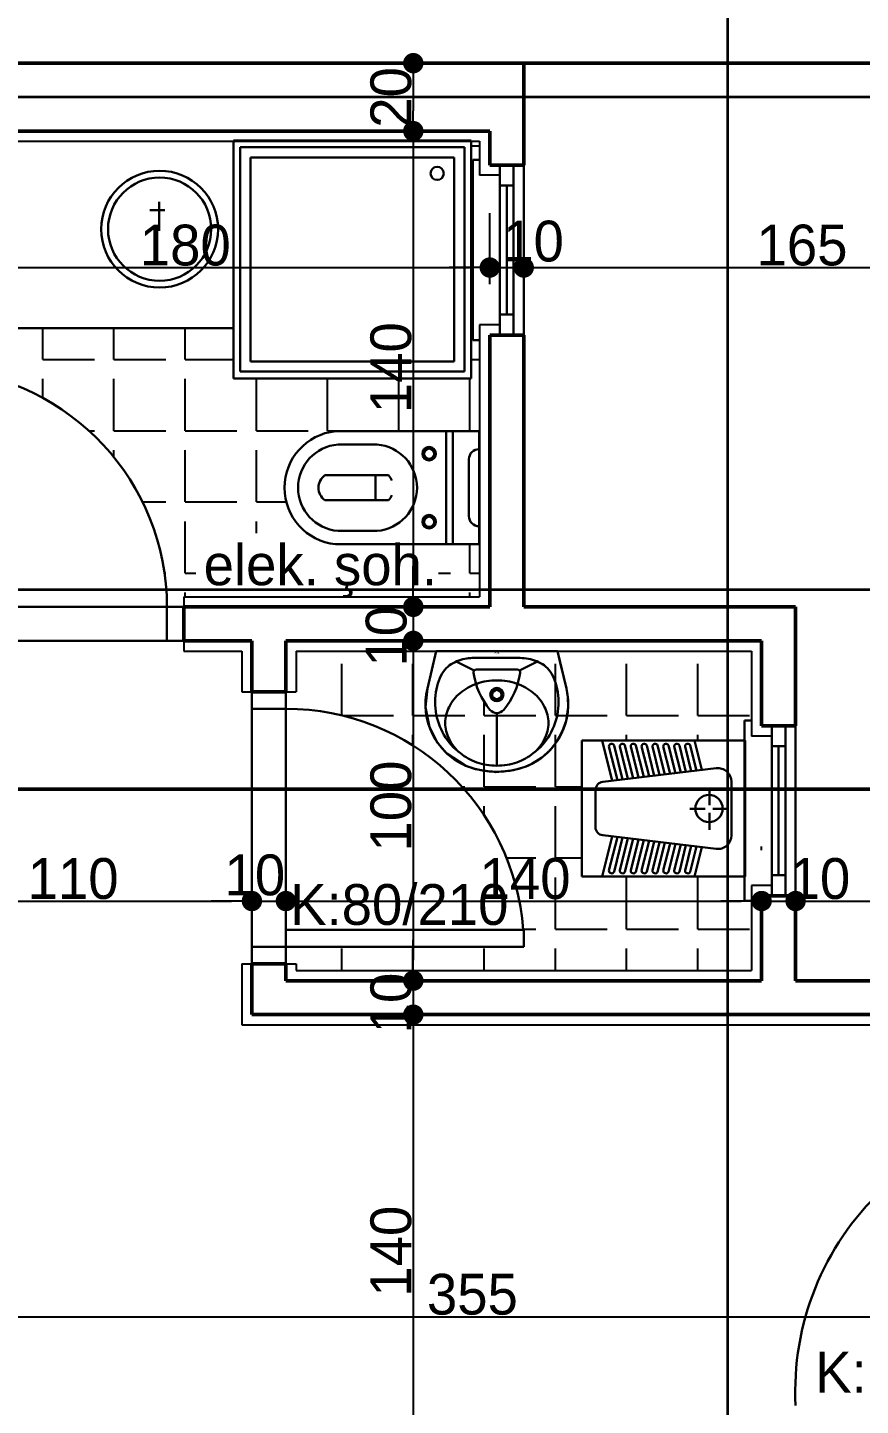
# Model space of a CAD drawing. Header units: millimetres. Extents: x 9537.41 to 9541.95, y -1431.78 to -1431.38.
# Drawn here: x 9538.2655 to 9538.3145, y -1431.5257 to -1431.4446 of the extents above; entities that cross this region are included whole.
import ezdxf
from ezdxf.enums import TextEntityAlignment as Align

# ---------------------------------------------------------------- set-up
doc = ezdxf.new("R2010")
doc.units = ezdxf.units.MM
doc.linetypes.add('ACAD_ISO04W100', pattern=[30, 24, -3, 0, -3])
doc.linetypes.add('ACAD_ISO06W100', pattern=[36, 24, -3, 0, -3, 0, -3, 0, -3])
for name, color, linetype, lineweight in [('aks', 6, 'Continuous', 35), ('duvar', 214, 'Continuous', 50), ('kapı-pencere', 140, 'Continuous', 30), ('karo', 206, 'Continuous', 25), ('kesit', 3, 'Continuous', 50), ('lvb.mut.', 203, 'Continuous', 30), ('sıva', 203, 'Continuous', 25), ('yazı', 161, 'Continuous', 35), ('ölçü', 4, 'Continuous', 25)]:
    doc.layers.add(name, color=color, linetype=linetype, lineweight=lineweight)

msp = doc.modelspace()

# ---------------------------------------------------------------- linework, layer by layer
at = {"color": 0, "linetype": 'ByBlock', "lineweight": -2}
for p, q in [((9538.288209836515, -1431.447289333453), (9538.288209836515, -1431.447889333453)), ((9538.288209836515, -1431.450089333453), (9538.288209836515, -1431.449489333453)), ((9538.288209836515, -1431.451289333453), (9538.288209836515, -1431.451889333453)), ((9538.292109836515, -1431.458718633632), (9538.291509836516, -1431.458718633632)), ((9538.292109836515, -1431.458718633632), (9538.291509836516, -1431.458718633632)), ((9538.295309836514, -1431.458718633632), (9538.295909836515, -1431.458718633632)), ((9538.295309836514, -1431.458718633632), (9538.295909836515, -1431.458718633632)), ((9538.288209836515, -1431.478089333453), (9538.288209836515, -1431.477489333453)), ((9538.288209836515, -1431.478089333453), (9538.288209836515, -1431.477489333453)), ((9538.288209836515, -1431.478089333453), (9538.288209836515, -1431.477489333453)), ((9538.288209836515, -1431.481289333453), (9538.288209836515, -1431.481889333453)), ((9538.288209836515, -1431.481289333453), (9538.288209836515, -1431.481889333453)), ((9538.288209836515, -1431.481289333453), (9538.288209836515, -1431.481889333453)), ((9538.278109836516, -1431.496002336719), (9538.277509836515, -1431.496002336719)), ((9538.278109836516, -1431.496002336719), (9538.277509836515, -1431.496002336719)), ((9538.281309836515, -1431.496002336719), (9538.281909836514, -1431.496002336719)), ((9538.281309836515, -1431.496002336719), (9538.281909836514, -1431.496002336719)), ((9538.308109836515, -1431.496002336719), (9538.307509836515, -1431.496002336719)), ((9538.308109836515, -1431.496002336719), (9538.307509836515, -1431.496002336719)), ((9538.311309836516, -1431.496002336719), (9538.311909836515, -1431.496002336719)), ((9538.311309836516, -1431.496002336719), (9538.311909836515, -1431.496002336719)), ((9538.288209836515, -1431.500089333453), (9538.288209836515, -1431.499489333453)), ((9538.288209836515, -1431.500089333453), (9538.288209836515, -1431.499489333453)), ((9538.288209836515, -1431.503289333453), (9538.288209836515, -1431.503889333453)), ((9538.288209836515, -1431.503289333453), (9538.288209836515, -1431.503889333453))]:
    msp.add_line(p, q, dxfattribs=at)
at = {"color": 0, "linetype": 'ByBlock', "const_width": 0.0006000000000000001}
for points in [[(9538.288209836515, -1431.446989333453, 1), (9538.288209836515, -1431.446389333453, 1)], [(9538.288209836515, -1431.450389333453, 1), (9538.288209836515, -1431.450989333453, 1)], [(9538.288209836515, -1431.450989333453, 1), (9538.288209836515, -1431.450389333453, 1)], [(9538.292409836515, -1431.458718633632, 1), (9538.293009836514, -1431.458718633632, 1)], [(9538.292409836515, -1431.458718633632, 1), (9538.293009836514, -1431.458718633632, 1)], [(9538.295009836515, -1431.458718633632, 1), (9538.294409836515, -1431.458718633632, 1)], [(9538.295009836515, -1431.458718633632, 1), (9538.294409836515, -1431.458718633632, 1)], [(9538.288209836515, -1431.478389333453, 1), (9538.288209836515, -1431.478989333453, 1)], [(9538.288209836515, -1431.478389333453, 1), (9538.288209836515, -1431.478989333453, 1)], [(9538.288209836515, -1431.478389333453, 1), (9538.288209836515, -1431.478989333453, 1)], [(9538.288209836515, -1431.480989333453, 1), (9538.288209836515, -1431.480389333453, 1)], [(9538.288209836515, -1431.480989333453, 1), (9538.288209836515, -1431.480389333453, 1)], [(9538.288209836515, -1431.480989333453, 1), (9538.288209836515, -1431.480389333453, 1)], [(9538.278409836515, -1431.496002336719, 1), (9538.279009836515, -1431.496002336719, 1)], [(9538.278409836515, -1431.496002336719, 1), (9538.279009836515, -1431.496002336719, 1)], [(9538.281009836515, -1431.496002336719, 1), (9538.280409836514, -1431.496002336719, 1)], [(9538.281009836515, -1431.496002336719, 1), (9538.280409836514, -1431.496002336719, 1)], [(9538.308409836514, -1431.496002336719, 1), (9538.309009836516, -1431.496002336719, 1)], [(9538.308409836514, -1431.496002336719, 1), (9538.309009836516, -1431.496002336719, 1)], [(9538.311009836514, -1431.496002336719, 1), (9538.310409836515, -1431.496002336719, 1)], [(9538.311009836514, -1431.496002336719, 1), (9538.310409836515, -1431.496002336719, 1)], [(9538.288209836515, -1431.500389333453, 1), (9538.288209836515, -1431.500989333453, 1)], [(9538.288209836515, -1431.500389333453, 1), (9538.288209836515, -1431.500989333453, 1)], [(9538.288209836515, -1431.502989333453, 1), (9538.288209836515, -1431.502389333453, 1)], [(9538.288209836515, -1431.502989333453, 1), (9538.288209836515, -1431.502389333453, 1)]]:
    msp.add_lwpolyline(points, format="xyb", close=True, dxfattribs=at)
at = {"layer": 'aks', "linetype": 'ACAD_ISO06W100'}
for p, q in [((9538.306709836515, -1431.406689333453), (9538.306709836515, -1431.684689333453)), ((9538.654709836515, -1431.448689333453), (9538.082709836515, -1431.448689333453)), ((9538.654709836515, -1431.477689333453), (9538.082709836515, -1431.477689333453))]:
    msp.add_line(p, q, dxfattribs=at)
at = {"layer": 'duvar'}
for p, q in [((9538.256709836514, -1431.446689333453), (9538.319709836514, -1431.446689333453)), ((9538.294709836515, -1431.446689333453), (9538.294709836515, -1431.452689333453)), ((9538.256709836514, -1431.450689333453), (9538.292709836514, -1431.450689333453)), ((9538.292709836514, -1431.450689333453), (9538.292709836514, -1431.452689333453)), ((9538.294709836515, -1431.452689333453), (9538.292709836514, -1431.452689333453)), ((9538.292709836514, -1431.462689333453), (9538.292709836514, -1431.478689333453)), ((9538.294709836515, -1431.462689333453), (9538.292709836514, -1431.462689333453)), ((9538.294709836515, -1431.462689333453), (9538.294709836515, -1431.478689333453)), ((9538.274709836514, -1431.478689333453), (9538.292709836514, -1431.478689333453)), ((9538.274709836514, -1431.478689333453), (9538.274709836514, -1431.480689333453)), ((9538.294709836515, -1431.478689333453), (9538.310709836514, -1431.478689333453)), ((9538.310709836514, -1431.478689333453), (9538.310709836514, -1431.485689333453)), ((9538.274709836514, -1431.480689333453), (9538.278709836515, -1431.480689333453)), ((9538.278709836515, -1431.480689333453), (9538.278709836515, -1431.483689333453)), ((9538.280709836516, -1431.480689333453), (9538.280709836516, -1431.483689333453)), ((9538.280709836516, -1431.480689333453), (9538.308709836514, -1431.480689333453)), ((9538.308709836514, -1431.480689333453), (9538.308709836514, -1431.485689333453)), ((9538.278709836515, -1431.483689333453), (9538.280709836516, -1431.483689333453)), ((9538.310709836514, -1431.485689333453), (9538.308709836514, -1431.485689333453)), ((9538.308709836514, -1431.495689333453), (9538.308709836514, -1431.500689333453)), ((9538.310709836514, -1431.495689333453), (9538.308709836514, -1431.495689333453)), ((9538.310709836514, -1431.495689333453), (9538.310709836514, -1431.500689333453)), ((9538.278709836515, -1431.499689333453), (9538.278709836515, -1431.502689333453)), ((9538.278709836515, -1431.499689333453), (9538.280709836516, -1431.499689333453)), ((9538.280709836516, -1431.499689333453), (9538.280709836516, -1431.500689333453)), ((9538.280709836516, -1431.500689333453), (9538.308709836514, -1431.500689333453)), ((9538.310709836514, -1431.500689333453), (9538.327709836514, -1431.500689333453)), ((9538.278709836515, -1431.502689333453), (9538.327709836514, -1431.502689333453))]:
    msp.add_line(p, q, dxfattribs=at)
at = {"layer": 'kapı-pencere'}
for p, q in [((9538.292109836515, -1431.452385144951), (9538.291709836514, -1431.452385144951)), ((9538.291709836514, -1431.462993521955), (9538.291709836514, -1431.452385144951)), ((9538.293309836516, -1431.462689333453), (9538.293309836516, -1431.452689333453)), ((9538.294109836515, -1431.462689333453), (9538.294109836515, -1431.452689333453)), ((9538.294709836515, -1431.462689333453), (9538.294709836515, -1431.452689333453)), ((9538.294109836515, -1431.453889333453), (9538.293309836516, -1431.453889333453)), ((9538.293709836515, -1431.461489333453), (9538.293709836515, -1431.453889333453)), ((9538.294109836515, -1431.461489333453), (9538.293309836516, -1431.461489333453)), ((9538.292109836515, -1431.462993521955), (9538.291709836514, -1431.462993521955)), ((9538.260709836515, -1431.478689333453), (9538.273709836514, -1431.478689333453)), ((9538.273709836514, -1431.478689333453), (9538.273709836514, -1431.480689333453)), ((9538.274709836514, -1431.478689333453), (9538.273709836514, -1431.478689333453)), ((9538.274709836514, -1431.480689333453), (9538.274709836514, -1431.478689333453)), ((9538.259709836515, -1431.480689333453), (9538.273709836514, -1431.480689333453)), ((9538.273709836514, -1431.480689333453), (9538.274709836514, -1431.480689333453)), ((9538.273709836514, -1431.480689333453), (9538.274709836514, -1431.480689333453)), ((9538.278709836515, -1431.483689333453), (9538.278709836515, -1431.484689333453)), ((9538.280709836516, -1431.483689333453), (9538.278709836515, -1431.483689333453)), ((9538.280709836516, -1431.484689333453), (9538.280709836516, -1431.483689333453)), ((9538.280709836516, -1431.484689333453), (9538.280709836516, -1431.483689333453)), ((9538.278709836515, -1431.484689333453), (9538.280709836516, -1431.484689333453)), ((9538.278709836515, -1431.497689333453), (9538.278709836515, -1431.484689333453)), ((9538.280709836516, -1431.498689333453), (9538.280709836516, -1431.484689333453)), ((9538.307709836516, -1431.495993521955), (9538.307709836516, -1431.485385144952)), ((9538.308109836515, -1431.485385144952), (9538.307709836516, -1431.485385144952)), ((9538.309309836515, -1431.495689333453), (9538.309309836515, -1431.485689333453)), ((9538.310109836515, -1431.495689333453), (9538.310109836515, -1431.485689333453)), ((9538.310709836514, -1431.495689333453), (9538.310709836514, -1431.485689333453)), ((9538.310109836515, -1431.486889333453), (9538.309309836515, -1431.486889333453)), ((9538.309709836514, -1431.494489333453), (9538.309709836514, -1431.486889333453)), ((9538.310109836515, -1431.494489333453), (9538.309309836515, -1431.494489333453)), ((9538.308109836515, -1431.495993521955), (9538.307709836516, -1431.495993521955)), ((9538.278709836515, -1431.498689333453), (9538.278709836515, -1431.497689333453)), ((9538.278709836515, -1431.497689333453), (9538.278709836515, -1431.498689333453)), ((9538.280709836516, -1431.497689333453), (9538.294709836515, -1431.497689333453)), ((9538.294709836515, -1431.497689333453), (9538.294709836515, -1431.498689333453)), ((9538.278709836515, -1431.498689333453), (9538.278709836515, -1431.499689333453)), ((9538.280709836516, -1431.498689333453), (9538.278709836515, -1431.498689333453)), ((9538.280709836516, -1431.499689333453), (9538.280709836516, -1431.498689333453)), ((9538.280709836516, -1431.499689333453), (9538.280709836516, -1431.498689333453)), ((9538.294709836515, -1431.498689333453), (9538.280709836516, -1431.498689333453)), ((9538.278709836515, -1431.499689333453), (9538.280709836516, -1431.499689333453)), ((9538.278709836515, -1431.499689333453), (9538.280709836516, -1431.499689333453))]:
    msp.add_line(p, q, dxfattribs=at)
for centre, radius, start, end in [((9538.259709836515, -1431.478689333453), 0.014, 0, 85.90395649116874), ((9538.280709836516, -1431.498689333453), 0.014, 4.09604378267488, 90), ((9538.326944648376, -1431.524849722482), 0.01625650831885146, 83.76633462340565, 182.9605113591676)]:
    msp.add_arc(centre, radius, start, end, dxfattribs=at)
at = {"layer": 'karo'}
for p, q in [((9538.291621881948, -1431.451558876783), (9538.292109836515, -1431.451558876783)), ((9538.291621881948, -1431.455749876783), (9538.291709836514, -1431.455749876783)), ((9538.291621881948, -1431.459940876783), (9538.291709836514, -1431.459940876783)), ((9538.266398663509, -1431.464131876783), (9538.266398663509, -1431.462277454425)), ((9538.270589663509, -1431.464131876783), (9538.270589663509, -1431.462277454425)), ((9538.274780663509, -1431.464131876783), (9538.274780663509, -1431.462277454425)), ((9538.266398663509, -1431.464131876783), (9538.26944666351, -1431.464131876783)), ((9538.270589663509, -1431.464131876783), (9538.27363766351, -1431.464131876783)), ((9538.274780663509, -1431.464131876783), (9538.277621881947, -1431.464131876783)), ((9538.291621881948, -1431.464131876783), (9538.292109836515, -1431.464131876783)), ((9538.266398663509, -1431.466390569554), (9538.266398663509, -1431.465274876783)), ((9538.270589663509, -1431.468322876783), (9538.270589663509, -1431.465274876783)), ((9538.274780663509, -1431.468322876783), (9538.274780663509, -1431.465274876783)), ((9538.278971663509, -1431.468322876783), (9538.278971663509, -1431.465274876783)), ((9538.283162663509, -1431.468322876783), (9538.283162663509, -1431.465274876783)), ((9538.287353663509, -1431.468322876783), (9538.287353663509, -1431.465274876783)), ((9538.291544663509, -1431.468322876783), (9538.291544663509, -1431.465274876783)), ((9538.269119224173, -1431.468322876783), (9538.26944666351, -1431.468322876783)), ((9538.270589663509, -1431.468322876783), (9538.27363766351, -1431.468322876783)), ((9538.274780663509, -1431.468322876783), (9538.27782866351, -1431.468322876783)), ((9538.278971663509, -1431.468322876783), (9538.28201966351, -1431.468322876783)), ((9538.283162663509, -1431.468322876783), (9538.28621066351, -1431.468322876783)), ((9538.287353663509, -1431.468322876783), (9538.29040166351, -1431.468322876783)), ((9538.291544663509, -1431.468322876783), (9538.292109836515, -1431.468322876783)), ((9538.270589663509, -1431.469878580671), (9538.270589663509, -1431.469465876783)), ((9538.274780663509, -1431.472513876783), (9538.274780663509, -1431.469465876783)), ((9538.278971663509, -1431.472513876783), (9538.278971663509, -1431.469465876783)), ((9538.272274220102, -1431.472513876783), (9538.27363766351, -1431.472513876783)), ((9538.274780663509, -1431.472513876783), (9538.27782866351, -1431.472513876783)), ((9538.278971663509, -1431.472513876783), (9538.280733805595, -1431.472513876783)), ((9538.274780663509, -1431.476704876783), (9538.274780663509, -1431.473656876783)), ((9538.278971663509, -1431.474353933309), (9538.278971663509, -1431.473656876783)), ((9538.291544663509, -1431.476704876783), (9538.291544663509, -1431.475000574868)), ((9538.273568477563, -1431.476704876783), (9538.27363766351, -1431.476704876783)), ((9538.274780663509, -1431.476704876783), (9538.27540102064, -1431.476704876783)), ((9538.289701525327, -1431.476704876783), (9538.29040166351, -1431.476704876783)), ((9538.291544663509, -1431.476704876783), (9538.292109836515, -1431.476704876783)), ((9538.274780663509, -1431.478089333453), (9538.274780663509, -1431.477847876783)), ((9538.291544663509, -1431.478089333453), (9538.291544663509, -1431.477847876783)), ((9538.28399771487, -1431.485080885492), (9538.28399771487, -1431.482038876783)), ((9538.28818871487, -1431.485086876783), (9538.28818871487, -1431.482038876783)), ((9538.29657071487, -1431.485086876783), (9538.29657071487, -1431.482038876783)), ((9538.30076171487, -1431.485086876783), (9538.30076171487, -1431.482038876783)), ((9538.30495271487, -1431.485086876783), (9538.30495271487, -1431.482038876783)), ((9538.29237971487, -1431.485086876783), (9538.29237971487, -1431.48427107389)), ((9538.284022414442, -1431.485086876783), (9538.287045714871, -1431.485086876783)), ((9538.28818871487, -1431.485086876783), (9538.291236714871, -1431.485086876783)), ((9538.29237971487, -1431.485086876783), (9538.295427714871, -1431.485086876783)), ((9538.29657071487, -1431.485086876783), (9538.299618714871, -1431.485086876783)), ((9538.30076171487, -1431.485086876783), (9538.303809714871, -1431.485086876783)), ((9538.30495271487, -1431.485086876783), (9538.308000714871, -1431.485086876783)), ((9538.28818871487, -1431.486854369214), (9538.28818871487, -1431.486229876783)), ((9538.29237971487, -1431.488321569313), (9538.29237971487, -1431.486229876783)), ((9538.29657071487, -1431.489277876783), (9538.29657071487, -1431.486229876783)), ((9538.30076171487, -1431.486559940438), (9538.30076171487, -1431.486229876783)), ((9538.30495271487, -1431.486559940438), (9538.30495271487, -1431.486229876783)), ((9538.29237971487, -1431.489277876783), (9538.29237971487, -1431.488333659056)), ((9538.291074414816, -1431.489277876783), (9538.291236714871, -1431.489277876783)), ((9538.29237971487, -1431.489277876783), (9538.295427714871, -1431.489277876783)), ((9538.29657071487, -1431.489277876783), (9538.298131407679, -1431.489277876783)), ((9538.29237971487, -1431.490955386262), (9538.29237971487, -1431.490420876783)), ((9538.29657071487, -1431.493468876783), (9538.29657071487, -1431.490420876783)), ((9538.29370009564, -1431.493468876783), (9538.295427714871, -1431.493468876783)), ((9538.29657071487, -1431.493468876783), (9538.298131407679, -1431.493468876783)), ((9538.29657071487, -1431.497659876783), (9538.29657071487, -1431.494611876783)), ((9538.30076171487, -1431.497659876783), (9538.30076171487, -1431.494611876783)), ((9538.30495271487, -1431.497659876783), (9538.30495271487, -1431.494611876783)), ((9538.29467193589, -1431.497659876783), (9538.295427714871, -1431.497659876783)), ((9538.29657071487, -1431.497659876783), (9538.299618714871, -1431.497659876783)), ((9538.30076171487, -1431.497659876783), (9538.303809714871, -1431.497659876783)), ((9538.30495271487, -1431.497659876783), (9538.308000714871, -1431.497659876783)), ((9538.28399771487, -1431.500089333453), (9538.28399771487, -1431.498802876783)), ((9538.28818871487, -1431.500089333453), (9538.28818871487, -1431.498802876783)), ((9538.29237971487, -1431.500089333453), (9538.29237971487, -1431.498802876783)), ((9538.29657071487, -1431.500089333453), (9538.29657071487, -1431.498802876783)), ((9538.30076171487, -1431.500089333453), (9538.30076171487, -1431.498802876783)), ((9538.30495271487, -1431.500089333453), (9538.30495271487, -1431.498802876783))]:
    msp.add_line(p, q, dxfattribs=at)
at = {"layer": 'kesit', "linetype": 'ACAD_ISO04W100'}
msp.add_line((9538.134990495028, -1431.489415038047), (9538.604264506903, -1431.489415038047), dxfattribs=at)
at = {"layer": 'lvb.mut.'}
for p, q in [((9538.277621881947, -1431.451241262737), (9538.277621881947, -1431.465241262737)), ((9538.291621881948, -1431.451241262737), (9538.277621881947, -1431.451241262737)), ((9538.291221881947, -1431.451641262737), (9538.278021881948, -1431.451641262737)), ((9538.278021881948, -1431.451641262737), (9538.278021881948, -1431.464841262737)), ((9538.291221881947, -1431.464841262737), (9538.291221881947, -1431.451641262737)), ((9538.291621881948, -1431.465241262737), (9538.291621881948, -1431.451241262737)), ((9538.278621881947, -1431.452241262738), (9538.278621881947, -1431.464241262737)), ((9538.290621881948, -1431.452241262738), (9538.278621881947, -1431.452241262738)), ((9538.290621881948, -1431.464241262737), (9538.290621881948, -1431.452241262738)), ((9538.27325317896, -1431.454856048724), (9538.27325317896, -1431.456552116268)), ((9538.272703986988, -1431.455337533078), (9538.273588232876, -1431.455337533078)), ((9538.257309836516, -1431.462277454425), (9538.277621881947, -1431.462277454425)), ((9538.278021881948, -1431.464841262737), (9538.291221881947, -1431.464841262737)), ((9538.278621881947, -1431.464241262737), (9538.290621881948, -1431.464241262737)), ((9538.277621881947, -1431.465241262737), (9538.291621881948, -1431.465241262737)), ((9538.283627192604, -1431.468352501253), (9538.292079848876, -1431.468352501253)), ((9538.290140242027, -1431.475000574868), (9538.290140242027, -1431.468352501253)), ((9538.290540242026, -1431.475000574868), (9538.290540242026, -1431.468352501253)), ((9538.292079848876, -1431.475000574868), (9538.292079848876, -1431.468352501253)), ((9538.283782103568, -1431.46913735958), (9538.28607228164, -1431.46913735958)), ((9538.291479848876, -1431.470005357375), (9538.291479848876, -1431.471340732187)), ((9538.282996570144, -1431.47093735958), (9538.286744274154, -1431.47093735958)), ((9538.28598689113, -1431.47093735958), (9538.28598689113, -1431.472415716541)), ((9538.291479848876, -1431.473347718746), (9538.291479848876, -1431.47136041755)), ((9538.282996570144, -1431.472415716541), (9538.286744274154, -1431.472415716541)), ((9538.283782103568, -1431.474215716541), (9538.28607228164, -1431.474215716541)), ((9538.289227192605, -1431.475000574868), (9538.283627192604, -1431.475000574868)), ((9538.292079848876, -1431.475000574868), (9538.289227192605, -1431.475000574868)), ((9538.28955868548, -1431.481304620921), (9538.289034709043, -1431.483487016882)), ((9538.28955868548, -1431.481304620921), (9538.28903470888, -1431.483487016872)), ((9538.29669163018, -1431.481304620921), (9538.28955868548, -1431.481304620921)), ((9538.29055291123, -1431.481994148222), (9538.29066455143, -1431.481937459421)), ((9538.29066455143, -1431.481937459421), (9538.29077893353, -1431.481887600522)), ((9538.29179331718, -1431.482439272272), (9538.29074013673, -1431.481904511822)), ((9538.29077893353, -1431.481887600522), (9538.29089503343, -1431.481844239722)), ((9538.29089503343, -1431.481844239722), (9538.29101182633, -1431.481807046272)), ((9538.29101182633, -1431.481807046272), (9538.29112828883, -1431.481775688022)), ((9538.29112828883, -1431.481775688022), (9538.29124339578, -1431.481749833522)), ((9538.29124339578, -1431.481749833522), (9538.29135612343, -1431.481729151322)), ((9538.29135612343, -1431.481729151322), (9538.291465744831, -1431.481713257822)), ((9538.29135612343, -1431.481729151322), (9538.29135612343, -1431.481729151322)), ((9538.291465744831, -1431.481713257822), (9538.29157272303, -1431.481701563972)), ((9538.29157272303, -1431.481701563972), (9538.29167781788, -1431.481693428572)), ((9538.29167781788, -1431.481693428572), (9538.29178178993, -1431.481688209722)), ((9538.29178178993, -1431.481688209722), (9538.29188539938, -1431.481685266922)), ((9538.29188539938, -1431.481685266922), (9538.29198940608, -1431.481683958972)), ((9538.29198940608, -1431.481683958972), (9538.29209457128, -1431.481683644321)), ((9538.29209457128, -1431.481683644321), (9538.29220165413, -1431.481683681772)), ((9538.29220165413, -1431.481683681772), (9538.29231117438, -1431.481683547722)), ((9538.29220165413, -1431.481683681772), (9538.29220165413, -1431.481683681772)), ((9538.29231117438, -1431.481683547722), (9538.29242268473, -1431.481683188622)), ((9538.29242268473, -1431.481683188622), (9538.29253549743, -1431.481682667122)), ((9538.29253549743, -1431.481682667122), (9538.29264892438, -1431.481682046922)), ((9538.29264892438, -1431.481682046922), (9538.29276227748, -1431.481681391722)), ((9538.29276227748, -1431.481681391722), (9538.29287486863, -1431.481680764522)), ((9538.29287486863, -1431.481680764522), (9538.29298601008, -1431.481680229022)), ((9538.29298601008, -1431.481680229022), (9538.29309501373, -1431.481679848222)), ((9538.29309501373, -1431.481679848222), (9538.29320142668, -1431.481679667972)), ((9538.29309501373, -1431.481679848222), (9538.29309501373, -1431.481679848222)), ((9538.29320142668, -1431.481679667972), (9538.29330573823, -1431.481679660622)), ((9538.29330573823, -1431.481679660622), (9538.29340867393, -1431.481679779622)), ((9538.29340867393, -1431.481679779622), (9538.29351095863, -1431.481679980172)), ((9538.29351095863, -1431.481679980172), (9538.29361331718, -1431.481680215372)), ((9538.29361331718, -1431.481680215372), (9538.29371647408, -1431.481680440422)), ((9538.29371647408, -1431.481680440422), (9538.29382115523, -1431.481680609122)), ((9538.29382115523, -1431.481680609122), (9538.29392808478, -1431.481680675271)), ((9538.29392808478, -1431.481680675271), (9538.29392808478, -1431.481680675271)), ((9538.29392808478, -1431.481680675271), (9538.29403781713, -1431.481680703972)), ((9538.29403781713, -1431.481680703972), (9538.29415022348, -1431.481681199222)), ((9538.29415022348, -1431.481681199222), (9538.29426500493, -1431.481682775972)), ((9538.29426500493, -1431.481682775972), (9538.29438186118, -1431.481686048822)), ((9538.29438186118, -1431.481686048822), (9538.29450049298, -1431.481691633072)), ((9538.29445706603, -1431.482439272272), (9538.29550967423, -1431.481904786222)), ((9538.29450049298, -1431.481691633072), (9538.29462060143, -1431.481700142972)), ((9538.29462060143, -1431.481700142972), (9538.29474188588, -1431.481712193822)), ((9538.29474188588, -1431.481712193822), (9538.29486404778, -1431.481728399522)), ((9538.29486404778, -1431.481728399522), (9538.29486404778, -1431.481728399522)), ((9538.29486404778, -1431.481728399522), (9538.29498672558, -1431.481749329871)), ((9538.29498672558, -1431.481749329871), (9538.295109309931, -1431.481775370922)), ((9538.295109309931, -1431.481775370922), (9538.29523112988, -1431.481806862872)), ((9538.29523112988, -1431.481806862872), (9538.29535151448, -1431.481844145922)), ((9538.29535151448, -1431.481844145922), (9538.29546979243, -1431.481887560622)), ((9538.29546979243, -1431.481887560622), (9538.29558529313, -1431.481937447522)), ((9538.29558529313, -1431.481937447522), (9538.29569734563, -1431.481994146822)), ((9538.29669163018, -1431.481304620921), (9538.29721560678, -1431.483487016872)), ((9538.296913012977, -1431.482226694389), (9538.29669163018, -1431.481304620921)), ((9538.28976618963, -1431.482883105172), (9538.28983160183, -1431.482744514622)), ((9538.28983160183, -1431.482744514622), (9538.28990287513, -1431.482617107972)), ((9538.28990287513, -1431.482617107972), (9538.28997985693, -1431.482500357421)), ((9538.28997985693, -1431.482500357421), (9538.29006239428, -1431.482393736222)), ((9538.29006239428, -1431.482393736222), (9538.29015033388, -1431.482296716922)), ((9538.29015033388, -1431.482296716922), (9538.29024352278, -1431.482208772422)), ((9538.29024352278, -1431.482208772422), (9538.29034180838, -1431.482129375622)), ((9538.29034180838, -1431.482129375622), (9538.29044503703, -1431.482057999072)), ((9538.29044503703, -1431.482057999072), (9538.29055291123, -1431.481994148222)), ((9538.29044503703, -1431.482057999072), (9538.29044503703, -1431.482057999072)), ((9538.29432543453, -1431.482379589921), (9538.29192494868, -1431.482379589921)), ((9538.29569734563, -1431.481994146822), (9538.29580527863, -1431.482057999072)), ((9538.29580527863, -1431.482057999072), (9538.29580527863, -1431.482057999072)), ((9538.29580527863, -1431.482057999072), (9538.29590850728, -1431.482129375622)), ((9538.29590850728, -1431.482129375622), (9538.29600679288, -1431.482208772422)), ((9538.29600679288, -1431.482208772422), (9538.29609998178, -1431.482296716922)), ((9538.29609998178, -1431.482296716922), (9538.29618792138, -1431.482393736222)), ((9538.29618792138, -1431.482393736222), (9538.29627045873, -1431.482500357421)), ((9538.29627045873, -1431.482500357421), (9538.29634744053, -1431.482617107972)), ((9538.29634744053, -1431.482617107972), (9538.29641871383, -1431.482744514622)), ((9538.29641871383, -1431.482744514622), (9538.296484126031, -1431.482883105172)), ((9538.297041427659, -1431.482761549722), (9538.296913012977, -1431.482226694389)), ((9538.297121576228, -1431.483095373625), (9538.297041427659, -1431.482761549722)), ((9538.289034709043, -1431.483487016882), (9538.288929148004, -1431.484590375002)), ((9538.28953766973, -1431.483718666822), (9538.289568911081, -1431.483537525372)), ((9538.289568911081, -1431.483537525372), (9538.28960778908, -1431.483361833072)), ((9538.28960778908, -1431.483361833072), (9538.28965389878, -1431.483193155472)), ((9538.28965389878, -1431.483193155472), (9538.28970683418, -1431.483033057422)), ((9538.28970683418, -1431.483033057422), (9538.28976618963, -1431.482883105172)), ((9538.28976618963, -1431.482883105172), (9538.28976618963, -1431.482883105172)), ((9538.296484126031, -1431.482883105172), (9538.296484126031, -1431.482883105172)), ((9538.296484126031, -1431.482883105172), (9538.29654348148, -1431.483033057422)), ((9538.29654348148, -1431.483033057422), (9538.29659641688, -1431.483193155472)), ((9538.29659641688, -1431.483193155472), (9538.29664252658, -1431.483361833072)), ((9538.29664252658, -1431.483361833072), (9538.29668140458, -1431.483537525372)), ((9538.29668140458, -1431.483537525372), (9538.29671264593, -1431.483718666822)), ((9538.29721560678, -1431.483487016872), (9538.297121576228, -1431.483095373625)), ((9538.29730432884, -1431.484006704851), (9538.29721560678, -1431.483487016872)), ((9538.28949382663, -1431.484279132321), (9538.28949972203, -1431.484091035672)), ((9538.28949710053, -1431.484466617872), (9538.28949382663, -1431.484279132321)), ((9538.28949382663, -1431.484279132321), (9538.28949382663, -1431.484279132321)), ((9538.28949972203, -1431.484091035672), (9538.28951447173, -1431.483903692222)), ((9538.28951447173, -1431.483903692222), (9538.28953766973, -1431.483718666822)), ((9538.29671264593, -1431.483718666822), (9538.296735843931, -1431.483903692222)), ((9538.296735843931, -1431.483903692222), (9538.29675059363, -1431.484091035672)), ((9538.29675059363, -1431.484091035672), (9538.29675648903, -1431.484279132321)), ((9538.29675648903, -1431.484279132321), (9538.29675321513, -1431.484466617872)), ((9538.29675648903, -1431.484279132321), (9538.29675648903, -1431.484279132321)), ((9538.297321231841, -1431.484588939609), (9538.29730432884, -1431.484006704851)), ((9538.288929148004, -1431.484590375002), (9538.28916295478, -1431.485764938181)), ((9538.28950949473, -1431.484652933022), (9538.28949710053, -1431.484466617872)), ((9538.28953086993, -1431.484837720071), (9538.28950949473, -1431.484652933022)), ((9538.28956108648, -1431.485020621672), (9538.28953086993, -1431.484837720071)), ((9538.28960000508, -1431.485201279772), (9538.28956108648, -1431.485020621672)), ((9538.28964748608, -1431.485379336322), (9538.28960000508, -1431.485201279772)), ((9538.29312515783, -1431.484937518372), (9538.29312515783, -1431.485908916422)), ((9538.29665031058, -1431.485201279772), (9538.29660282958, -1431.485379336322)), ((9538.29668922918, -1431.485020621672), (9538.29665031058, -1431.485201279772)), ((9538.29671944573, -1431.484837720071), (9538.29668922918, -1431.485020621672)), ((9538.29674082093, -1431.484652933022), (9538.29671944573, -1431.484837720071)), ((9538.29675321513, -1431.484466617872), (9538.29674082093, -1431.484652933022)), ((9538.297203381417, -1431.485387610469), (9538.297321231841, -1431.484588939609)), ((9538.28916295478, -1431.485764938181), (9538.289642094549, -1431.486686445656)), ((9538.28970339018, -1431.485554433622), (9538.28964748608, -1431.485379336322)), ((9538.28976757773, -1431.485726214322), (9538.28970339018, -1431.485554433622)), ((9538.28983989578, -1431.485894324222), (9538.28976757773, -1431.485726214322)), ((9538.28976757773, -1431.485726214322), (9538.28976757773, -1431.485726214322)), ((9538.28992013818, -1431.486058424522), (9538.28983989578, -1431.485894324222)), ((9538.29312515783, -1431.485908916422), (9538.29312515783, -1431.486878506721)), ((9538.29641041988, -1431.485894324222), (9538.29633017748, -1431.486058424522)), ((9538.296482737931, -1431.485726214322), (9538.29641041988, -1431.485894324222)), ((9538.29654692548, -1431.485554433622), (9538.296482737931, -1431.485726214322)), ((9538.296482737931, -1431.485726214322), (9538.296482737931, -1431.485726214322)), ((9538.29660282958, -1431.485379336322), (9538.29654692548, -1431.485554433622)), ((9538.296656389355, -1431.486616052398), (9538.296998123473, -1431.485989291486)), ((9538.296998123473, -1431.485989291486), (9538.297203381417, -1431.485387610469)), ((9538.289642094549, -1431.486686445656), (9538.290189078412, -1431.487314985686)), ((9538.29000808548, -1431.486218179922), (9538.28992013818, -1431.486058424522)), ((9538.29010351788, -1431.486373255472), (9538.29000808548, -1431.486218179922)), ((9538.29020621663, -1431.486523315872), (9538.29010351788, -1431.486373255472)), ((9538.29031596123, -1431.486668026522), (9538.29020621663, -1431.486523315872)), ((9538.29043253258, -1431.486807052472), (9538.29031596123, -1431.486668026522)), ((9538.290555711581, -1431.486940057722), (9538.29043253258, -1431.486807052472)), ((9538.29581778308, -1431.486807052472), (9538.29569460408, -1431.486940057722)), ((9538.29593435443, -1431.486668026522), (9538.29581778308, -1431.486807052472)), ((9538.29604409903, -1431.486523315872), (9538.29593435443, -1431.486668026522)), ((9538.29614679778, -1431.486373255472), (9538.29604409903, -1431.486523315872)), ((9538.29624223018, -1431.486218179922), (9538.29614679778, -1431.486373255472)), ((9538.29633017748, -1431.486058424522), (9538.29624223018, -1431.486218179922)), ((9538.29626289545, -1431.4871133428), (9538.296656389355, -1431.486616052398)), ((9538.298131407679, -1431.486559940438), (9538.298131407679, -1431.494559940262)), ((9538.307731407465, -1431.486559940438), (9538.298131407679, -1431.486559940438)), ((9538.299315861277, -1431.486559940438), (9538.299908042667, -1431.488922744183)), ((9538.304755861158, -1431.486559940438), (9538.305189210434, -1431.488289004051)), ((9538.307731407465, -1431.494559940262), (9538.307731407465, -1431.486559940438)), ((9538.290189078412, -1431.487314985686), (9538.29130243063, -1431.488045448722)), ((9538.29068524868, -1431.487066719222), (9538.290555711581, -1431.486940057722)), ((9538.290555711581, -1431.486940057722), (9538.290555711581, -1431.486940057722)), ((9538.29082077778, -1431.487186755922), (9538.29068524868, -1431.487066719222)), ((9538.29097894488, -1431.487301743872), (9538.29082077778, -1431.487186755922)), ((9538.29312515783, -1431.486878506721), (9538.29312515783, -1431.488037535222)), ((9538.295188512655, -1431.487930531375), (9538.295747659098, -1431.487577906522)), ((9538.29542953788, -1431.487186755922), (9538.29527137078, -1431.487301743872)), ((9538.295565066981, -1431.487066719222), (9538.29542953788, -1431.487186755922)), ((9538.29569460408, -1431.486940057722), (9538.295565066981, -1431.487066719222)), ((9538.29569460408, -1431.486940057722), (9538.29569460408, -1431.486940057722)), ((9538.295747659098, -1431.487577906522), (9538.29626289545, -1431.4871133428)), ((9538.299723248529, -1431.486908615599), (9538.300218699595, -1431.488885465352)), ((9538.30002749494, -1431.486845758812), (9538.300529356522, -1431.48884818652)), ((9538.300363248514, -1431.486908615599), (9538.30084001345, -1431.488810907689)), ((9538.300667494927, -1431.486845758812), (9538.301150670377, -1431.488773628858)), ((9538.3010032485, -1431.486908615599), (9538.301461327304, -1431.488736350027)), ((9538.301307494912, -1431.486845758812), (9538.301771984232, -1431.488699071196)), ((9538.301643248486, -1431.486908615599), (9538.30208264116, -1431.488661792364)), ((9538.301947494898, -1431.486845758812), (9538.302393298087, -1431.488624513533)), ((9538.302283248471, -1431.486908615599), (9538.302703955014, -1431.488587234702)), ((9538.302587494883, -1431.486845758812), (9538.303014611942, -1431.48854995587)), ((9538.302923248459, -1431.486908615599), (9538.30332526887, -1431.488512677039)), ((9538.303227494871, -1431.486845758812), (9538.303635925797, -1431.488475398208)), ((9538.303563248444, -1431.486908615599), (9538.303946582724, -1431.488438119376)), ((9538.303867494857, -1431.486845758812), (9538.304257239652, -1431.488400840545)), ((9538.30420324843, -1431.486908615599), (9538.30456789658, -1431.488363561714)), ((9538.304507494842, -1431.486845758812), (9538.304878553507, -1431.488326282882)), ((9538.29130243063, -1431.488045448722), (9538.29145772493, -1431.488101294722)), ((9538.29130243063, -1431.488045448722), (9538.29187362713, -1431.488232976272)), ((9538.29145772493, -1431.488101294722), (9538.29159461203, -1431.488148222372)), ((9538.29159461203, -1431.488148222372), (9538.29171589613, -1431.488187312822)), ((9538.29171589613, -1431.488187312822), (9538.29182438178, -1431.488219646872)), ((9538.29182438178, -1431.488219646872), (9538.29192287248, -1431.488246305672)), ((9538.29187362713, -1431.488232976272), (9538.29262342373, -1431.488364231697)), ((9538.29192287248, -1431.488246305672), (9538.29201417313, -1431.488268370372)), ((9538.29201417313, -1431.488268370372), (9538.29210108758, -1431.488286922122)), ((9538.29210108758, -1431.488286922122), (9538.29218641968, -1431.488303041722)), ((9538.29218641968, -1431.488303041722), (9538.29227292848, -1431.488317697622)), ((9538.29227292848, -1431.488317697622), (9538.29236318858, -1431.488331405722)), ((9538.29236318858, -1431.488331405722), (9538.29245972908, -1431.488344568872)), ((9538.29245972908, -1431.488344568872), (9538.29256507943, -1431.488357590272)), ((9538.29256507943, -1431.488357590272), (9538.29268176803, -1431.488370873122)), ((9538.29262342373, -1431.488364231697), (9538.293138846097, -1431.488401195277)), ((9538.29268176803, -1431.488370873122), (9538.29281232468, -1431.488384820272)), ((9538.29281232468, -1431.488384820272), (9538.29295927813, -1431.488399834922)), ((9538.29295927813, -1431.488399834922), (9538.29304221798, -1431.488408077422)), ((9538.293235474212, -1431.488394313132), (9538.29304221798, -1431.488408077422)), ((9538.293138846097, -1431.488401195277), (9538.293611583751, -1431.48836271063)), ((9538.293403000729, -1431.488381343146), (9538.293235474212, -1431.488394313132)), ((9538.293548298601, -1431.488368861006), (9538.293403000729, -1431.488381343146)), ((9538.293674868903, -1431.488356560254), (9538.293548298601, -1431.488368861006)), ((9538.293611583751, -1431.48836271063), (9538.294106561985, -1431.488294982098)), ((9538.293786212702, -1431.488344134434), (9538.293674868903, -1431.488356560254)), ((9538.293885831072, -1431.488331277087), (9538.293786212702, -1431.488344134434)), ((9538.293977225081, -1431.488317681756), (9538.293885831072, -1431.488331277087)), ((9538.294063895804, -1431.488303041984), (9538.293977225081, -1431.488317681756)), ((9538.294149228166, -1431.488286922211), (9538.294063895804, -1431.488303041984)), ((9538.294106561985, -1431.488294982098), (9538.294792590717, -1431.488101294757)), ((9538.294236142505, -1431.488268370469), (9538.294149228166, -1431.488286922211)), ((9538.29432744302, -1431.488246305687), (9538.294236142505, -1431.488268370469)), ((9538.294425933902, -1431.488219646795), (9538.29432744302, -1431.488246305687)), ((9538.294534419349, -1431.488187312723), (9538.294425933902, -1431.488219646795)), ((9538.294655703556, -1431.4881482224), (9538.294534419349, -1431.488187312723)), ((9538.294792590717, -1431.488101294757), (9538.294655703556, -1431.4881482224)), ((9538.294792590717, -1431.488101294757), (9538.295188512655, -1431.487930531375)), ((9538.29494788503, -1431.488045448722), (9538.294792590717, -1431.488101294757)), ((9538.306036091328, -1431.488187378344), (9538.299354217945, -1431.488989203149)), ((9538.306931407484, -1431.492138200903), (9538.306931407484, -1431.488981679797)), ((9538.29893140766, -1431.489465784021), (9538.29893140766, -1431.491654096679)), ((9538.30563243844, -1431.490361672314), (9538.30563243844, -1431.489357136253)), ((9538.305385015765, -1431.49056950736), (9538.30447779929, -1431.49056950736)), ((9538.30563243844, -1431.491816517642), (9538.30563243844, -1431.490811981582)), ((9538.306704603365, -1431.49056950736), (9538.305838624003, -1431.49056950736)), ((9538.299315861277, -1431.494559940262), (9538.299908042667, -1431.492197136517)), ((9538.299354217945, -1431.492130677551), (9538.306036091328, -1431.492932502356)), ((9538.299723248529, -1431.494211265101), (9538.300218699595, -1431.492234415348)), ((9538.30002749494, -1431.494274121889), (9538.300529356522, -1431.492271694179)), ((9538.300363248514, -1431.494211265101), (9538.30084001345, -1431.492308973011)), ((9538.300667494927, -1431.494274121888), (9538.301150670377, -1431.492346251842)), ((9538.3010032485, -1431.494211265101), (9538.301461327304, -1431.492383530673)), ((9538.301307494912, -1431.494274121888), (9538.301771984232, -1431.492420809505)), ((9538.301643248486, -1431.494211265101), (9538.30208264116, -1431.492458088336)), ((9538.301947494898, -1431.494274121888), (9538.302393298087, -1431.492495367167)), ((9538.302283248471, -1431.494211265101), (9538.302703955014, -1431.492532645999)), ((9538.302587494883, -1431.494274121888), (9538.303014611942, -1431.49256992483)), ((9538.302923248459, -1431.494211265101), (9538.30332526887, -1431.492607203661)), ((9538.303227494871, -1431.494274121888), (9538.303635925797, -1431.492644482493)), ((9538.303563248444, -1431.494211265101), (9538.303946582724, -1431.492681761324)), ((9538.303867494857, -1431.494274121889), (9538.304257239652, -1431.492719040155)), ((9538.30420324843, -1431.494211265101), (9538.30456789658, -1431.492756318986)), ((9538.304507494842, -1431.494274121888), (9538.304878553507, -1431.492793597818)), ((9538.304755861158, -1431.494559940262), (9538.305189210434, -1431.492830876649)), ((9538.298131407679, -1431.494559940262), (9538.307731407465, -1431.494559940262))]:
    msp.add_line(p, q, dxfattribs=at)
for centre, radius in [((9538.273279403262, -1431.456459524588), 0.003436822797882451), ((9538.273279403262, -1431.456459524588), 0.003036822797882451), ((9538.28961556065, -1431.453175007331), 0.0003863664029380743), ((9538.289140242026, -1431.469676538061), 0.0004), ((9538.289140242026, -1431.469676538061), 0.0003), ((9538.289140242026, -1431.473676538061), 0.0004), ((9538.289140242026, -1431.473676538061), 0.0003), ((9538.29312515783, -1431.483856022572), 0.0003925232500000001), ((9538.29312515783, -1431.483856022572), 0.00027476645)]:
    msp.add_circle(centre, radius, dxfattribs=at)
for centre, radius, start, end in [((9538.283968729387, -1431.471676538061), 0.003341536782963147, 95.86641737292902, 264.133582627071), ((9538.283973580385, -1431.471676538061), 0.002546387780382561, 94.31245343610732, 265.6875465638927), ((9538.285880804824, -1431.471676538061), 0.002546387780382561, 274.3124534361073, 85.6875465638927), ((9538.292079848876, -1431.470005357375), 0.0006000000000000001, 90, 180), ((9538.283551483499, -1431.471676538061), 0.0009242908947640403, 126.896156045598, 233.1038439544019), ((9538.285406973653, -1431.472002501253), 0.001720416666666668, 26.11068077121503, 38.25178651772556), ((9538.285406973653, -1431.471350574868), 0.001720416666666668, 321.7482134822744, 333.4982709511231), ((9538.292079848876, -1431.473347718746), 0.0006000000000000001, 180, 270), ((9538.29192494858, -1431.482554589864), 0.0001749999425016827, 89.99996717056902, 187.5590759941485), ((9538.29621269117, -1431.481885840514), 0.004514537137043681, 188.8142564200326, 219.2954308815756), ((9538.29003769204, -1431.481885840514), 0.004514537137043671, 320.7045691184243, 351.1857435799673), ((9538.29432543463, -1431.482554589864), 0.0001749999425016794, 352.4409240058515, 90.00003282943098), ((9538.29288964388, -1431.484412556872), 0.0039644857, 166.4992690033752, 246.3994459296954), ((9538.292933014965, -1431.486109955386), 0.003064697112361811, 108.9233759761299, 129.6135553835622), ((9538.293125157752, -1431.486670410624), 0.003657174052590946, 89.99999895779584, 108.9233842574266), ((9538.293125157907, -1431.486670410624), 0.003657174052588767, 71.07661574257338, 90.00000104220416), ((9538.293317300695, -1431.486109955386), 0.003064697112361809, 50.38644461643777, 71.07662402387011), ((9538.29336067178, -1431.484412556872), 0.0039644857, 293.6005540703046, 13.50073099662481), ((9538.292637781919, -1431.485753251106), 0.002601663101657441, 129.6135653506872, 153.4140162919947), ((9538.293612533742, -1431.485753251106), 0.002601663101657438, 26.58598370800528, 50.38643464931278), ((9538.292182474683, -1431.485525387858), 0.002092520352068494, 153.41405701643, 179.9999510815424), ((9538.29312519178, -1431.484412518372), 0.0005250000000000001, 219.2954310328042, 320.7045689671958), ((9538.294067840978, -1431.485525387858), 0.002092520352068496, 4.891845756819595e-05, 26.58594298356997), ((9538.292182473942, -1431.48552538411), 0.0020925196113598, 180.000053673514, 206.5859479359126), ((9538.294067841718, -1431.48552538411), 0.002092519611359795, 333.4140520640875, 359.9999463264859), ((9538.292637781919, -1431.485297520687), 0.00260166310165882, 206.5859837080053, 230.3864346493128), ((9538.293612533742, -1431.485297520687), 0.002601663101658823, 309.6135653506872, 333.4140162919948), ((9538.292933014965, -1431.484940816407), 0.003064697112360816, 230.3864446164378, 251.0766240238702), ((9538.293317300695, -1431.484940816407), 0.003064697112360816, 288.9233759761299, 309.6135553835622), ((9538.293125157752, -1431.484380361169), 0.003657174052591314, 251.0766157425733, 270.0000010422041), ((9538.293125157907, -1431.484380361169), 0.003657174052589127, 269.9999989577958, 288.9233842574266)]:
    msp.add_arc(centre, radius, start, end, dxfattribs=at)
at = {"layer": 'lvb.mut.', "extrusion": (0, 0, -1)}
for centre, major_axis, ratio, start_param, end_param in [((9538.299880672032, -1431.486902842287), (-0.0001113900582768998, 0.0001113900582768998), 0.9999999980112544, 5.461129812007131, 8.268573248659917), ((9538.300520672017, -1431.486902842287), (-0.0001113900581490151, 0.000111390058149015), 0.9999999999274364, 5.46112981293558, 8.268573249366222), ((9538.301160672003, -1431.486902842287), (-0.0001113900583838617, 0.0001113900583838617), 0.9999999958817667, 5.46112981094534, 8.268573247606867), ((9538.301800671989, -1431.486902842287), (-0.0001113900582883938, 0.0001113900582883938), 0.9999999979501283, 5.461129811976634, 8.268573248637333), ((9538.302440671974, -1431.486902842287), (-0.0001113900582883938, 0.0001113900582883938), 0.9999999979501283, 5.461129811976634, 8.268573248637333), ((9538.30308067196, -1431.486902842287), (-0.0001113900582883938, 0.0001113900582883938), 0.9999999979501283, 5.461129811976634, 8.268573248637333), ((9538.303720671945, -1431.486902842287), (-0.0001113900582883938, 0.0001113900582883938), 0.9999999979501283, 5.461129811976634, 8.268573248637333), ((9538.304360671931, -1431.486902842287), (-0.0001113900582883938, 0.0001113900582883938), 0.9999999979501283, 5.461129811976634, 8.268573248637333), ((9538.29941140765, -1431.489465784021), (0.0003394112474050904, 0.0003394112474050904), 0.999999999946629, 3.926990817013927, 5.378358217747556), ((9538.306131407502, -1431.492138200903), (-0.0005656854124892726, 0.0005656854124892726), 0.9999999996883692, 2.356194490036529, 4.04641974310494), ((9538.299880672032, -1431.494217038412), (0.0001113900582351696, 0.0001113900582351696), 0.9999999988843471, 1.156204712476483, 3.963648147588247), ((9538.300520672017, -1431.494217038412), (-0.0001113900581965621, 0.0001113900581965621), 0.9999999991978644, 2.727001038564274, 5.534444473453894), ((9538.301160672003, -1431.494217038412), (0.0001113900583421416, 0.0001113900583421416), 0.9999999967546794, 1.156204713529466, 3.963648148650273), ((9538.301800671989, -1431.494217038412), (0.0001113900582466745, 0.0001113900582466745), 0.9999999988231646, 1.15620471249909, 3.963648147618771), ((9538.302440671974, -1431.494217038412), (0.0001113900582466745, 0.0001113900582466745), 0.9999999988231646, 1.15620471249909, 3.963648147618771), ((9538.30308067196, -1431.494217038412), (0.0001113900582466745, 0.0001113900582466745), 0.9999999988231646, 1.15620471249909, 3.963648147618771), ((9538.303720671945, -1431.494217038412), (0.0001113900582466745, 0.0001113900582466745), 0.9999999988231646, 1.15620471249909, 3.963648147618771), ((9538.304360671931, -1431.494217038412), (0.0001113900582466745, 0.0001113900582466745), 0.9999999988231646, 1.15620471249909, 3.963648147618771)]:
    msp.add_ellipse(centre, major_axis=major_axis, ratio=ratio, start_param=start_param, end_param=end_param, dxfattribs=at)
at = {"layer": 'lvb.mut.', "extrusion": (0, 0, -0.9999999999999998)}
for centre, major_axis, ratio, start_param, end_param in [((9538.306131407502, -1431.488981679797), (0.0005656854125458436, 0.0005656854125458436), 0.9999999996406919, -0.9048270895210291, 0.7853981635771023), ((9538.29941140765, -1431.491654096678), (0.0003394112474464137, 0.0003394112474464137), 0.9999999999328142, 2.475623416139506, 3.926990817020834)]:
    msp.add_ellipse(centre, major_axis=major_axis, ratio=ratio, start_param=start_param, end_param=end_param, dxfattribs=at)
msp.add_ellipse((9538.305612167253, -1431.49055994035), major_axis=(0.000565685412441121, 0.000565685412441121), ratio=0.9999999998971225, dxfattribs=at)
at = {"layer": 'sıva'}
for p, q in [((9538.257309836516, -1431.451289333453), (9538.292109836515, -1431.451289333453)), ((9538.292109836515, -1431.451289333453), (9538.292109836515, -1431.453289333453)), ((9538.293309836516, -1431.453289333453), (9538.292109836515, -1431.453289333453)), ((9538.292109836515, -1431.462089333453), (9538.292109836515, -1431.478089333453)), ((9538.293309836516, -1431.462089333453), (9538.292109836515, -1431.462089333453)), ((9538.274709836514, -1431.478089333453), (9538.292109836515, -1431.478089333453)), ((9538.274709836514, -1431.478089333453), (9538.274709836514, -1431.478689333453)), ((9538.274709836514, -1431.480689333453), (9538.274709836514, -1431.481289333453)), ((9538.274709836514, -1431.481289333453), (9538.278109836516, -1431.481289333453)), ((9538.278109836516, -1431.481289333453), (9538.278109836516, -1431.483689333453)), ((9538.281309836515, -1431.481289333453), (9538.281309836515, -1431.483689333453)), ((9538.281309836515, -1431.481289333453), (9538.308109836515, -1431.481289333453)), ((9538.308109836515, -1431.481289333453), (9538.308109836515, -1431.486289333453)), ((9538.278109836516, -1431.483689333453), (9538.278709836515, -1431.483689333453)), ((9538.280709836516, -1431.483689333453), (9538.281309836515, -1431.483689333453)), ((9538.309309836515, -1431.486289333453), (9538.308109836515, -1431.486289333453)), ((9538.308109836515, -1431.495089333453), (9538.308109836515, -1431.500089333453)), ((9538.309309836515, -1431.495089333453), (9538.308109836515, -1431.495089333453)), ((9538.278109836516, -1431.499689333453), (9538.278109836516, -1431.503289333453)), ((9538.278109836516, -1431.499689333453), (9538.278709836515, -1431.499689333453)), ((9538.280709836516, -1431.499689333453), (9538.281309836515, -1431.499689333453)), ((9538.281309836515, -1431.499689333453), (9538.281309836515, -1431.500089333453)), ((9538.281309836515, -1431.500089333453), (9538.308109836515, -1431.500089333453)), ((9538.278109836516, -1431.503289333453), (9538.327109836515, -1431.503289333453))]:
    msp.add_line(p, q, dxfattribs=at)
at = {"layer": 'ölçü'}
for p, q in [((9538.285209836515, -1431.446689333453), (9538.285009836514, -1431.446689333453)), ((9538.288209836515, -1431.447889333453), (9538.288209836515, -1431.449489333453)), ((9538.285209836515, -1431.450689333453), (9538.285009836514, -1431.450689333453)), ((9538.285209836515, -1431.450689333453), (9538.285009836514, -1431.450689333453)), ((9538.288209836515, -1431.451889333453), (9538.288209836515, -1431.477489333453)), ((9538.292709836514, -1431.459689333453), (9538.292709836514, -1431.455518633632)), ((9538.292709836514, -1431.459689333453), (9538.292709836514, -1431.455518633632)), ((9538.294709836515, -1431.459689333453), (9538.294709836515, -1431.455518633632)), ((9538.294709836515, -1431.459689333453), (9538.294709836515, -1431.455518633632)), ((9538.257909836515, -1431.458718633632), (9538.291509836516, -1431.458718633632)), ((9538.291509836516, -1431.458718633632), (9538.290309836515, -1431.458718633632)), ((9538.292709836514, -1431.458718633632), (9538.294709836515, -1431.458718633632)), ((9538.295909836515, -1431.458718633632), (9538.326509836515, -1431.458718633632)), ((9538.295909836515, -1431.458718633632), (9538.297109836514, -1431.458718633632)), ((9538.288209836515, -1431.477489333453), (9538.288209836515, -1431.476289333453)), ((9538.288209836515, -1431.477489333453), (9538.288209836515, -1431.476289333453)), ((9538.285209836515, -1431.478689333453), (9538.285009836514, -1431.478689333453)), ((9538.285209836515, -1431.478689333453), (9538.285009836514, -1431.478689333453)), ((9538.285209836515, -1431.478689333453), (9538.285009836514, -1431.478689333453)), ((9538.288209836515, -1431.478689333453), (9538.288209836515, -1431.480689333453)), ((9538.288209836515, -1431.478689333453), (9538.288209836515, -1431.480689333453)), ((9538.285209836515, -1431.480689333453), (9538.285009836514, -1431.480689333453)), ((9538.285209836515, -1431.480689333453), (9538.285009836514, -1431.480689333453)), ((9538.285209836515, -1431.480689333453), (9538.285009836514, -1431.480689333453)), ((9538.288209836515, -1431.481889333453), (9538.288209836515, -1431.483089333453)), ((9538.288209836515, -1431.481889333453), (9538.288209836515, -1431.499489333453)), ((9538.288209836515, -1431.481889333453), (9538.288209836515, -1431.483089333453)), ((9538.278709836515, -1431.493002336719), (9538.278709836515, -1431.492802336719)), ((9538.278709836515, -1431.493002336719), (9538.278709836515, -1431.492802336719)), ((9538.280709836516, -1431.493002336719), (9538.280709836516, -1431.492802336719)), ((9538.280709836516, -1431.493002336719), (9538.280709836516, -1431.492802336719)), ((9538.308709836514, -1431.493002336719), (9538.308709836514, -1431.492802336719)), ((9538.308709836514, -1431.493002336719), (9538.308709836514, -1431.492802336719)), ((9538.310709836514, -1431.493002336719), (9538.310709836514, -1431.492802336719)), ((9538.310709836514, -1431.493002336719), (9538.310709836514, -1431.492802336719)), ((9538.257909836515, -1431.496002336719), (9538.277509836515, -1431.496002336719)), ((9538.277509836515, -1431.496002336719), (9538.276309836516, -1431.496002336719)), ((9538.278709836515, -1431.496002336719), (9538.280709836516, -1431.496002336719)), ((9538.281909836514, -1431.496002336719), (9538.307509836515, -1431.496002336719)), ((9538.281909836514, -1431.496002336719), (9538.283109836515, -1431.496002336719)), ((9538.307509836515, -1431.496002336719), (9538.306309836515, -1431.496002336719)), ((9538.308709836514, -1431.496002336719), (9538.310709836514, -1431.496002336719)), ((9538.311909836515, -1431.496002336719), (9538.326509836515, -1431.496002336719)), ((9538.311909836515, -1431.496002336719), (9538.313109836516, -1431.496002336719)), ((9538.288209836515, -1431.499489333453), (9538.288209836515, -1431.498289333453)), ((9538.285209836515, -1431.500689333453), (9538.285009836514, -1431.500689333453)), ((9538.285209836515, -1431.500689333453), (9538.285009836514, -1431.500689333453)), ((9538.288209836515, -1431.500689333453), (9538.288209836515, -1431.502689333453)), ((9538.314446156835, -1431.500689333453), (9538.314246156837, -1431.500689333453)), ((9538.314446156835, -1431.500689333453), (9538.314246156837, -1431.500689333453)), ((9538.285209836515, -1431.502689333453), (9538.285009836514, -1431.502689333453)), ((9538.285209836515, -1431.502689333453), (9538.285009836514, -1431.502689333453)), ((9538.314446156835, -1431.502689333453), (9538.314246156837, -1431.502689333453)), ((9538.314446156835, -1431.502689333453), (9538.314246156837, -1431.502689333453)), ((9538.288209836515, -1431.503889333453), (9538.288209836515, -1431.529489333453)), ((9538.288209836515, -1431.503889333453), (9538.288209836515, -1431.505089333453)), ((9538.257909836515, -1431.520467850164), (9538.326509836515, -1431.520467850164))]:
    msp.add_line(p, q, dxfattribs=at)

# ---------------------------------------------------------------- texts
at = {"layer": 'lvb.mut.', "text_generation_flag": 4, "flags": 1}
for tag, text, p in [('ASCOLOR', 'WHT', (9538.29312515783, -1431.481450454371)), ('ASCATNO', '0078.025', (9538.29312515783, -1431.481304620921)), ('ASNAME', 'Ellisse Petite Pedestal Lavatory', (9538.29312515783, -1431.481377537472))]:
    msp.add_attdef(tag, text=text, height=4.375e-05, rotation=180, dxfattribs=at).set_placement(p, align=Align.MIDDLE)
at = {"layer": 'yazı'}
for s, height, p in [('elek. şoh.', 0.0024, (9538.27586951379, -1431.477414495674)), ('K:80/210', 0.0024, (9538.28096045842, -1431.497405603658)), ('K:100/210', 0.002399999999999999, (9538.311861560926, -1431.52492862692))]:
    msp.add_text(s, height=height, dxfattribs=at).set_placement(p)
at = {"layer": 'ölçü'}
for s, p in [('20', (9538.288084836515, -1431.450489333453)), ('140', (9538.288084836515, -1431.467289333453)), ('10', (9538.287808332, -1431.482205717529)), ('10', (9538.287808332, -1431.482205717529)), ('100', (9538.288084836515, -1431.493089333453)), ('10', (9538.288084836515, -1431.503789333453)), ('140', (9538.288084836515, -1431.519289333453))]:
    msp.add_text(s, height=0.0024, rotation=90, dxfattribs=at).set_placement(p)
for s, p in [('10', (9538.293500014135, -1431.458361615373)), ('180', (9538.272109836515, -1431.458593633632)), ('165', (9538.308409836514, -1431.458593633632)), ('10', (9538.277099915365, -1431.495663016607)), ('110', (9538.265509836516, -1431.495877336719)), ('140', (9538.292109836515, -1431.495877336719)), ('10', (9538.31035680686, -1431.495877336719)), ('355', (9538.289009836515, -1431.520342850164))]:
    msp.add_text(s, height=0.0024, dxfattribs=at).set_placement(p)

doc.saveas('drawing.dxf')
